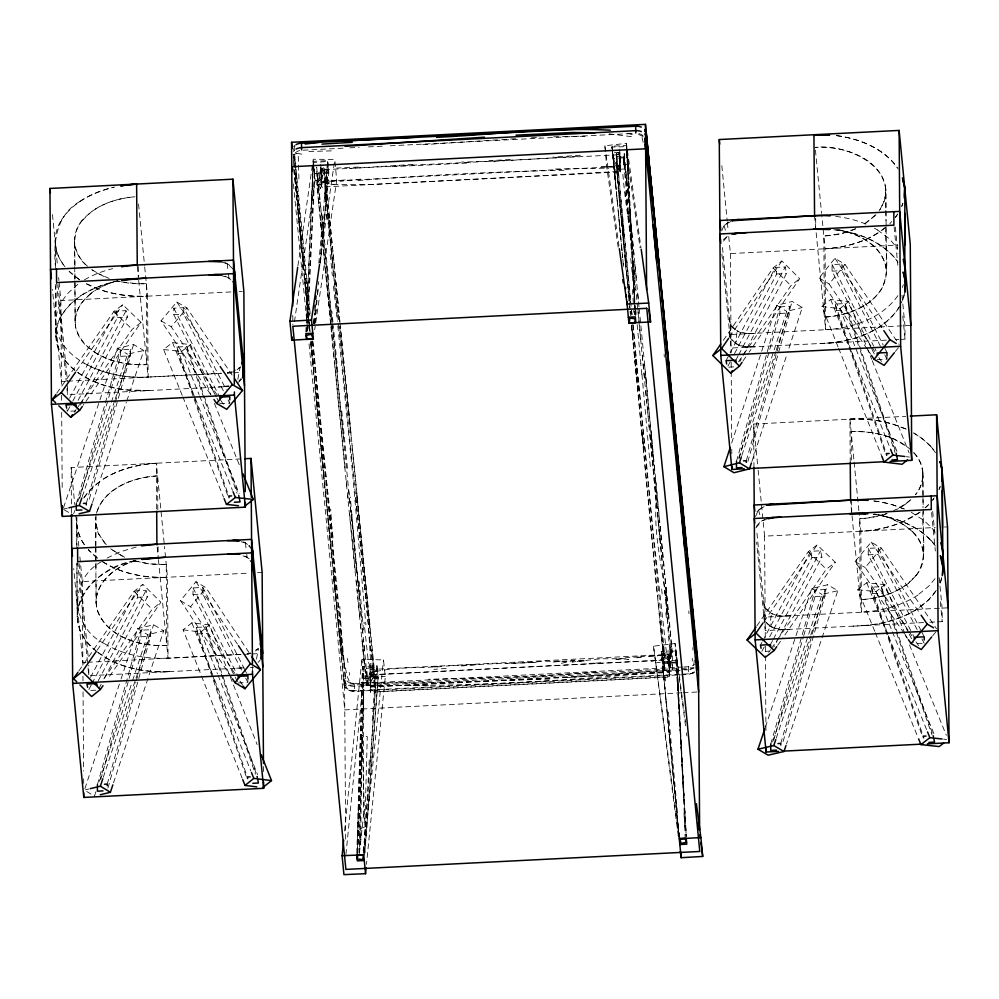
<?xml version="1.0" encoding="UTF-8"?>
<svg xmlns="http://www.w3.org/2000/svg" width="999" height="999" viewBox="0 0 999 999"><rect width="100%" height="100%" fill="white"/><g stroke="black" fill="none" stroke-linecap="round" stroke-linejoin="round"><path stroke-width="0.75" stroke-dasharray="5 3.75" d="M331.181 325.1L317.22 186.089L317.794 174.101L317.67 179.258L317.794 174.101L319.88 171.066L321.428 170.454L321.553 172.802L319.88 171.066L319.23 172.352L319.98 183.691M333.928 262.275L339.173 321.765M668.93 655.893L669.542 676.311L658.466 677.31L375.124 691.758L370.542 689.522L370.554 679.058L371.79 674.7L370.242 672.052L377.272 670.766L370.217 672.951C393.319 666.645 418.019 668.069 441.908 666.608M624.412 162.2L623.526 156.331L627.135 186.326L623.526 156.331L616.733 153.846L616.483 161.563L617.544 168.881L619.805 171.129L620.416 173.701L620.704 159.44M619.942 159.828L619.767 158.117L620.204 171.378L501.311 177.81L367.207 184.665L334.64 184.64L321.091 182.38L321.278 167.083L321.566 175.162M149.45 390.547L125.599 389.822A88.649 61.576 -0.4 0 1 92.02 380.669L82.767 375.774A79.932 55.532 -0.4 0 1 63.399 358.154C50.175 336.85 58.042 310.527 55.694 286.863M370.242 672.052L370.542 689.522M320.866 170.429L321.253 169.118L323.039 168.968L325.012 176.523L326.336 202.11M100.724 779.407L140.847 636.813L140.884 630.219L150.674 629.72L150.637 636.313L107.63 789.185M237.425 681.605L192.994 594.517L193.032 587.924L202.834 587.424L244.143 668.406M241.583 670.054L202.797 594.018L202.834 587.424M247.927 681.668L247.939 680.431M322.665 179.121L322.677 177.41M626.623 151.423L634.615 302.485M694.268 660.152L693.556 667.832L689.834 669.405M738.998 458.841L779.894 313.449L779.944 306.855L789.734 306.356L789.697 312.949L747.951 461.338M871.54 348.564L832.055 271.154L832.092 264.56L841.895 264.061L883.203 345.042M880.456 346.341L841.857 270.654L841.895 264.061M877.184 359.628L886.987 359.128L887 356.493M311.7 200.474L311.476 205.332L313.187 166.92L306.618 319.255M313.199 163.986L313.211 162.525L327.734 161.463L328.059 164.835M357.854 853.096L358.541 796.515L362.949 666.608L377.185 668.181L378.072 677.16L364.66 854.307M79.645 498.513L120.567 356.356L120.629 349.875L130.594 349.363L130.532 355.856L88.387 502.285M216.209 396.79L173.751 314.685L173.814 308.204L183.791 307.692L226.249 389.797M223.351 390.809L183.729 314.173L183.791 307.692M219.755 403.633L229.72 403.121L229.733 401.91M649.512 416.358L660.539 545.641M803.77 635.601L815.022 596.528L815.084 590.047L825.062 589.535L824.999 596.016L782.841 742.444M908.553 632.854L868.218 554.845L868.281 548.364L878.246 547.864L921.415 631.343M917.107 629.607L878.183 554.345L878.246 547.864M307.854 328.634L307.867 326.723M328.359 167.994L324.712 215.509L325.986 190.085M692.282 661.038L692.307 658.366M358.329 810.651L358.354 808.628M670.341 650.324L671.403 645.891L671.278 652.185C671.116 631.418 667.669 610.826 664.46 590.334M670.279 661.201L670.079 668.094L663.761 654.857L660.064 621.166L660.589 626.448M359.228 853.496L361.313 747.015L363.711 689.073L362.949 666.608M361.276 748.875L361.313 746.915M374.463 689.36L372.165 721.378M95.854 546.066L95.779 516.995M307.667 331.106L307.792 326.286M855.818 228.684A66.721 46.354 -0.4 0 1 832.254 235.264L823.825 236.101L824.4 317.058C850.811 316.084 885.801 301.598 886.438 270.966L885.876 190.022C882.017 157.68 843.268 145.717 815.172 147.415C848.163 142.894 905.156 171.041 879.232 210.602M76.873 548.351L76.861 516.083M307.867 323.077L307.904 321.466M313.199 165.459L313.112 168.594L313.187 166.92M306.243 331.668L306.331 328.147M308.004 318.194L314.81 173.426L328.596 170.429L326.298 180.782L327.173 189.66M74.888 266.021C75.587 250.749 71.166 233.416 82.08 220.642C95.08 205.282 115.422 198.376 134.977 196.803M358.341 809.939L357.242 851.51M369.28 759.852L366.308 814.547L364.335 834.839M913.823 452.959C925.074 463.936 925.586 482.817 915.409 494.692M55.569 268.331C53.084 243.057 55.682 214.972 80.182 201.311M356.805 853.458L362.437 666.533L376.973 665.796L378.159 677.984L364.885 852.771M371.128 670.616L368.806 675.786L367.782 684.365C372.34 682.205 374.051 675.986 373.751 671.166L372.739 677.06C375.874 663.723 369.48 649.899 369.355 636.363M357.43 853.283L361.938 735.177L367.27 736.563L364.872 825.124M357.605 853.071L363.624 678.721L362.437 666.533M373.688 674.949L373.751 672.951M306.493 322.802L306.556 321.029M305.931 332.018L306.119 327.36M306.518 318.057L312.999 164.473M307.467 314.972L308.004 304.508M296.154 173.876C297.802 221.403 304.67 268.768 309.915 316.059M656.056 507.092L656.368 500.849C653.259 534.078 662.424 566.121 665.684 598.751M306.805 331.656L307.392 319.255M307.467 317.707L314.31 173.564L313.424 164.423M343.082 653.346L339.223 629.795L341.695 655.594L341.833 638.373L339.81 606.493M320.142 262.325L321.815 237.75L324.413 218.856L322.914 235.564M316.321 300.062L316.021 304.982M55.944 336.938L56.394 329.608L58.279 322.402A78.921 54.82 -0.4 0 1 71.404 303.234C84.266 291.496 100.874 284.515 117.795 281.094M369.742 770.641L375.512 687.762L374.513 677.035M363.836 853.109L376.973 665.796M367.732 798.888L368.169 792.881M313.723 323.526L314.273 316.233M327.622 178.309L327.497 184.241M365.597 829.257L363.174 850.911M363.461 815.921L363.711 689.073L359.315 849.262M313.624 323.888L314.56 312.999M314.71 311.064L314.86 309.34M318.806 263.249L327.66 160.639L313.124 161.376M314.66 324.225L315.11 318.831L314.51 323.002M133.541 560.539L148.776 563.861L166.246 564.585L166.808 645.529C141.471 646.615 111.064 638.711 98.901 614.26C87.775 589.123 112.35 566.895 134.69 560.988M364.335 845.404L363.599 853.009M886.001 226.785C884.302 247.302 891.021 269.618 881.705 288.773C869.455 307.767 846.016 315.696 824.4 317.058M327.247 166.708L324.363 198.376M316.071 309.49L314.822 321.366M314.835 323.514L316.433 306.431M316.571 304.87L317.008 300.212M317.582 293.993L318.306 286.226M318.444 284.678L318.743 281.568M320.467 262.924L328.846 172.827L327.66 160.639M321.853 247.065L322.153 243.768M322.615 238.848L322.764 237.2M121.379 281.868L137.4 283.728L146.341 283.704L146.903 364.66C119.88 365.734 85.027 356.93 75.899 328.147C71.216 305.357 93.169 288.037 112.75 282.292M327.572 163.249L327.734 161.463M321.541 250.324L321.703 248.701M317.907 289.935L317.445 294.805M321.391 251.96L320.304 263.237M316.521 304.558L316.683 302.922M923.064 511.438C921.353 531.431 928.133 553.321 918.618 571.853C905.843 590.796 882.055 598.351 860.226 599.762L859.664 518.806L868.231 517.969L883.328 514.66M345.941 854.47L363.711 676.086L361.888 659.365L383.479 659.902L385.314 676.61L366.458 864.385M344.58 830.993L361.888 659.365M363.836 853.233L383.479 659.902M315.584 309.902L315.022 314.822M668.706 656.793L668.93 654.757L643.006 656.418L636.463 657.904L642.02 656.88L628.945 657.317L614.273 659.79L621.703 658.766L628.808 659.427L621.353 658.491M359.453 852.859L363.624 814.435M729.357 317.957L730.694 324.912L737.112 331.031L735.589 343.594L745.316 346.853L755.082 346.79M763.561 600.811L764.884 607.642L771.403 613.661L769.867 626.236L779.732 629.42L789.672 629.345M321.516 171.004L321.541 173.951M322.065 168.719L318.406 182.667L320.529 188.823L320.379 184.515L318.644 184.103L317.22 186.089M371.528 676.96L368.306 623.726L355.544 494.443M323.489 172.702L322.377 177.073M95.991 515.372L95.704 545.329M297.927 265.722L313.261 159.241L334.827 159.465L336.688 180.557L314.685 329.707M371.141 679.22L370.217 682.829M319.78 262.899L334.827 159.465M294.455 321.74L315.122 180.332L313.261 159.241M670.329 666.745L671.303 650.624M294.23 167.37L294.605 159.203L293.356 155.894M324.288 219.655L324.725 214.723M256.493 659.115L258.466 648.451L254.47 650.811M623.388 164.847L623.776 157.517M237.812 379.358L240.122 367.37L233.142 371.353M373.826 671.091L372.103 676.011M904.707 292.844L901.36 302.884M941.67 577.484L940.534 581.805A78.921 54.82 -0.4 0 1 938.748 585.963M323.314 167.607L321.303 172.752L322.465 173.489L322.702 175.999M619.268 156.056L618.681 152.46L616.633 152.285M97.44 784.59L140.884 630.219M107.243 784.09L135.926 682.18M136.339 680.681L150.674 629.72M736.5 461.238L779.944 306.855M746.303 460.739L789.734 306.356M76.324 503.771L120.629 349.875M86.301 503.271L130.594 349.363M770.791 743.943L815.084 590.047M773.726 739.984L803.408 636.863M780.756 743.431L825.062 589.535M372.602 671.303L373.027 667.919L370.979 663.798M96.466 513.161C104.321 487.812 133.317 477.185 157.592 475.886L157.842 513.249M904.307 295.292L902.409 300.949M633.016 325.162L653.059 531.106L666.495 653.121L670.079 668.094L669.492 666.832L670.217 664.497L669.243 662M731.68 442.982L761.226 352.684M761.7 351.211L776.71 305.319L792.232 301.448L802.272 307.517L787.736 351.935M738.81 457.942L786.75 311.388L802.272 307.517M741.87 455.407L775.761 351.785M776.248 350.299L792.232 301.448M751.91 461.476L787.262 353.409M84.903 788.611L120.579 680.469M121.066 678.983L137.687 628.621L153.634 624.737L163.674 630.819L112.837 784.877M95.916 791.72L94.455 796.166L84.415 790.084L88.761 789.035M99.338 781.355L132.093 682.105M132.58 680.619L147.727 634.702L163.674 630.819M103.284 777.322L135.552 679.545M136.039 678.071L153.634 624.737M765.384 727.122L795.504 637.137M796.003 635.664L811.8 588.461L827.622 584.765L837.811 590.721L786.45 744.118M772.602 741.92L821.99 594.417L837.811 590.721M776.26 738.161L810.339 636.388M810.826 634.914L827.622 584.765M63.536 507.654L117.37 348.251L133.629 344.53L143.819 350.487L126.873 400.674M73.739 513.611L74.725 510.664M77.722 501.81L127.572 354.208L143.819 350.487M82.28 496.565L114.685 400.624M115.185 399.15L133.629 344.53M92.482 502.522L126.374 402.147M362.05 738.661L360.639 844.967L360.751 828.383L364.922 826.822L361.938 735.177M901.747 206.506L902.809 203.684M902.322 287.462L903.371 284.64M97.115 511.251C101.561 498.051 113.299 488.861 125.599 483.304A66.721 46.354 -0.4 0 1 149.163 476.723L157.592 475.886M901.697 206.169L902.921 203.297M721.703 230.894L724.075 225.437L732.067 220.729M938.96 489.248L940.221 486.426M755.456 516.57L758.503 509.865L766.645 505.219M371.79 674.7L655.082 660.526L666.945 658.828L668.93 654.757L669.542 676.311M90.509 677.347L136.351 590.796L146.154 590.297L147.465 596.815L103.884 679.12M91.171 685.102L88.274 690.584L96.666 690.159M91.896 683.728L137.675 597.315L136.351 590.796M98.202 680.819L146.154 590.297M98.801 688.711L102.273 682.155M375.924 679.894L375.299 671.74L377.185 668.181M726.011 360.701L775.411 267.432L785.214 266.933L786.525 273.464L739.897 361.513M730.232 361.738L727.322 367.232L727.085 366.009M734.477 353.733L776.722 273.963L775.411 267.432M735.813 360.202L738.249 355.594M738.711 354.72L785.214 266.933M69.618 398.151L116.146 311.126L126.124 310.614L127.447 317.033L77.997 409.503M69.78 406.73L67.308 411.363L77.273 410.851M72.777 401.123L117.47 317.532L116.146 311.126M78.134 400.362L126.124 310.614M760.439 645.117L761.9 642.394M762.624 641.033L810.614 551.286L820.579 550.786L821.902 557.192L773.813 647.14M764.235 646.902L761.762 651.535L768.88 651.173M769.617 636.85L811.937 557.704L810.614 551.286M770.416 644.617L772.589 640.534M773.326 639.173L820.579 550.786M620.217 206.069L620.067 205.057L620.329 207.879L620.254 205.994M756.418 526.298L760.301 521.853L764.847 519.355M880.019 209.628L884.29 201.036L885.876 190.022M899.1 307.38C883.416 331.581 853.296 341.621 825.723 343.219M83.754 498.101L90.322 489.585L100.911 480.656M895.466 217.307L897.664 213.886M61.289 220.304C69.006 207.929 81.531 199.313 94.693 193.544A89.398 62.1 -0.4 0 1 114.748 187.063M61.95 314.747L70.03 304.545L80.832 295.754M936.288 590.347L928.783 599.662L917.981 608.466M900.099 305.682C883.153 333.591 848.163 343.057 817.382 343.631M932.591 500.212L934.09 497.964M723.338 340.322L773.089 268.032L781.855 261.001L799.675 278.621L749.05 352.185M729.482 337.1L781.855 261.001M738.536 361.75L742.906 355.407M743.78 354.133L790.908 285.652L799.675 278.621M742.931 361.064L748.176 353.459M756.83 625.948L808.241 551.81L817.17 544.892L835.264 562.312L783.853 636.45M763.985 621.578L817.17 544.892M768.718 652.31L770.491 649.762M771.378 648.476L776.698 640.809M777.584 639.535L826.335 569.23L835.264 562.312M777.647 645.391L782.966 637.724M78.796 671.041L134.053 591.383L142.82 584.353L160.889 602.26L107.38 679.382M97.203 650.099L142.82 584.353M103.884 678.833L152.123 609.29L160.889 602.26M56.793 393.194L113.799 311.638L122.74 304.707L141.084 322.415L83.192 405.244M76.424 370.966L122.74 304.707M74.251 412.175L76.036 409.615M76.923 408.341L79.595 404.52M80.482 403.246L132.143 329.345L141.084 322.415M84.103 497.252C100.412 474.425 129.395 464.972 156.344 463.224L164.323 544.892M895.429 217.37L897.314 214.735M897.876 295.692C881.68 318.581 852.597 328.172 825.636 329.72L814.497 215.684M932.554 500.262L933.84 498.538M935.039 578.633L928.695 586.176L917.881 594.979M372.04 669.243L373.027 667.919L373.763 669.455L372.664 667.207M241.708 379.096L238.511 382.367M757.017 511.625L763.124 506.593M867.107 348.976L819.118 277.934L834.952 258.304L844.992 264.385L899.088 344.468M871.041 346.016L829.158 284.003L844.992 264.385M895.304 351.536L899.962 345.766M231.593 677.547L180.519 600.686L195.929 581.668L205.969 587.737L251.074 655.631M234.815 673.363L190.559 606.755L205.969 587.737M723.488 241.134L727.409 236.351M904.07 633.316L855.044 561.6L871.19 542.145L881.38 548.101L936.538 628.783M908.141 630.307L865.234 567.557L881.38 548.101M932.666 635.789L936.463 631.206M210.514 394.355L161.051 320.841L176.773 301.985L186.95 307.929L232.068 375.012M217.233 395.154L171.241 326.785L186.95 307.929M82.08 220.629L91.671 211.526A70.042 48.651 -0.4 0 1 134.815 196.815M915.971 575.649L908.553 583.091M238.923 381.056L240.921 378.696M755.881 527.884L761.9 520.804L765.921 519.617M889.784 223.701L891.682 221.566M875.886 214.635L863.91 224.413M928.72 504.408L924.462 508.429M258.104 662.424L259.153 661.313A17.82 12.375 -0.4 0 0 260.015 660.152M240.734 366.745L237.025 369.805M875.186 215.597L864.822 223.938M925.648 507.579L928.121 505.219M615.534 182.942L614.947 163.474L617.906 160.702M885.226 227.597C868.393 241.371 846.453 247.315 825.062 248.776L825.636 329.72M90.072 294.143L82.655 301.586A59.678 41.459 -0.4 0 0 86.089 345.666L97.078 353.783L107.83 358.866A70.991 49.313 -0.4 0 0 146.903 364.61M258.017 648.938L255.432 650.923M910.039 500.387L905.831 503.808M910.851 499.562L905.419 504.033L893.618 510.776M242.17 778.221L183.117 629.845L191.87 622.827L209.59 624.999L229.658 675.424M183.117 629.845L200.824 632.03L209.59 624.999M886.088 227.073L880.494 231.331M838.036 346.828L821.902 306.481L830.669 299.45L848.626 301.623L871.665 359.253M821.902 306.481L839.859 308.654L848.626 301.623M77.822 284.303L67.632 293.494L61.863 301.261A76.349 53.034 -0.4 0 0 67.682 350.249C77.847 361.064 91.433 368.057 105.519 372.252A91.858 63.811 -0.4 0 0 148.114 377.085L221.478 373.201M182.218 395.404L163.599 349.5L172.527 342.582L190.522 344.568L210.889 394.767M163.599 349.5L181.581 351.486L190.522 344.568M368.594 683.741L367.782 684.365L366.958 670.829M874.737 631.268L857.779 589.672L866.72 582.742L884.952 584.702L904.832 633.478M857.779 589.672L876.023 591.633L884.952 584.702M101.486 561.6C67.932 580.219 70.854 627.747 105.007 643.868M920.229 511.975L917.319 514.023A90.385 62.787 -0.4 0 1 860.863 531.143L861.438 612.212L850.499 500.124M727.21 236.463L723.576 239.56A17.82 12.375 -0.4 0 0 722.714 240.722M617.12 166.446L620.104 164.423M919.817 512.275L902.796 521.79A89.398 62.1 -0.4 0 1 872.027 530.169L860.876 531.268L859.078 512.837M103.634 478.858C119.393 469.006 137.912 464.21 156.344 463.224L156.681 509.927M877.784 233.129C862.025 242.982 843.506 247.777 825.062 248.776L821.752 214.872M728.608 222.115L723.488 226.074A17.82 12.375 -0.4 0 0 722.627 227.235M107.068 558.079L119.768 551.972L136.551 546.903M694.093 672.727L688.673 674.425L354.433 691.37C350.037 691.595 344.692 689.31 343.968 684.49L310.414 340.734M855.331 228.946L841.608 233.541L823.825 236.101M322.34 172.34L321.303 172.752L321.141 171.691L321.453 173.077M319.88 171.066L321.428 170.454L321.253 169.118L323.039 168.968M884.664 514.298L887.187 513.349M135.552 560.751C114.71 566.158 90.996 585.701 97.115 609.49C106.331 637.25 140.347 646.69 166.808 645.529M620.104 168.019L617.544 168.881L617.857 180.17L628.046 287.525M228.871 385.801L217.882 387.075M134.89 560.801C91.121 566.87 54.171 617.782 95.517 650.499M134.153 560.963C105.332 566.982 71.016 590.996 78.322 624.412A79.883 55.482 -0.4 0 0 89.698 644.942L96.016 650.936M663.286 671.79L661.575 653.771L675.349 650.761L676.96 662.05L686.263 836.95M63.037 509.14L67.47 508.116M561.388 663.286L574.862 660.277L585.864 660.776L572.015 661.975L600.574 658.753L621.703 658.766M651.348 661.35L656.743 660.289M322.764 182.205L345.941 179.832M322.764 182.817L321.366 182.293L322.003 182.942L329.42 182.168M619.767 163.424L619.805 167.258L600.387 166.458M378.072 677.16L363.524 677.946M678.284 836.051L653.496 646.203L675.037 643.493L684.265 712.786M655.332 662.924L676.872 660.214L675.037 643.493M247.527 653.508L250.474 653.159M618.156 247.215L606.705 166.87L604.845 145.767L626.423 143.357L640.983 247.789M357.992 180.544C426.685 175.05 495.766 171.641 564.685 170.28M606.705 166.87L628.284 164.448L640.072 247.852M227.485 372.527L231.98 372.015M553.146 662.037L574.862 660.277M461.276 665.983L484.74 664.098L536.65 662.362L506.031 663.661M580.369 155.232L552.809 157.155M648.701 656.318L657.542 655.968M680.157 670.479C574.05 680.094 467.195 687.574 360.552 685.039M676.96 662.05L662.424 662.737L679.07 836.775M360.951 179.146L340.122 181.306M565.659 677.672L668.905 670.104M475.811 664.585L446.066 666.046M370.204 687.025L669.13 672.502M391.87 166.696L470.641 162.899M528.021 662.487L545.167 661.188L566.858 661.763M331.293 150.874L306.131 151.548M577.447 156.406L498.139 161.139L461.488 162.063M596.515 672.077L533.741 676.673L428.721 679.258M501.785 139.585L516.033 138.661M510.277 159.553L488.886 160.652M497.465 139.86L420.941 144.83M549.725 679.058L428.833 682.941L360.227 682.717M433.916 666.92L437.949 666.67M358.466 167.045L336.8 168.044M413.012 164.398L349.275 168.556M236.613 668.219L244.792 667.744M340.085 323.589L374.175 667.956L374.288 685.202L366.433 685.626L316.833 184.59L324.7 184.166L324.575 166.92L339.935 322.04M853.046 626.136C879.482 625.524 907.354 619.23 927.409 600.973A78.921 54.82 -0.4 0 0 936.525 589.984M366.433 685.626L366.308 668.381L374.175 667.956M595.741 663.061L601.71 662.737M158.416 559.577L168.044 658.204L240.16 654.345M589.16 663.411L596.203 663.036M303.134 150.212L343.556 148.152M349.775 147.84L359.103 147.365M368.431 146.89L383.978 146.104M390.197 145.792L634.265 133.416M622.602 257.13L612.012 146.216L626.535 145.479M320.716 164.385L321.253 169.818L620.129 154.658L620.254 171.903L321.378 187.063L320.741 167.258M314.31 173.564L328.846 172.827M612.012 146.216L613.199 158.404L627.734 157.667L635.489 314.922M320.841 181.631L619.73 166.471L620.254 171.903M728.746 236.626L730.406 253.571L897.864 245.08M59.091 282.13L60.889 300.562L233.004 291.833M239.198 291.521L242.307 291.358M776.722 273.963L786.525 273.464M832.055 271.154L841.857 270.654M117.47 317.532L127.447 317.033M173.751 314.685L183.729 314.173M884.677 451.361L836.588 310.577L835.264 304.058L845.067 303.559L896.165 453.146M779.894 313.449L789.697 312.949M836.588 310.577L846.39 310.077L858.403 345.279M227.547 495.154L178.234 353.434L176.91 347.015L186.875 346.516L238.749 495.541M120.567 356.356L130.532 355.856M178.234 353.434L188.199 352.922L237.013 493.181M910.826 325.399L730.968 334.528L722.165 244.243M66.096 381.268L61.451 381.506L52.46 289.373M67.645 381.193L221.129 373.414M227.335 373.102L231.993 372.864M233.554 372.777L241.308 372.39M886.413 340.135L731.068 348.014L721.715 252.198M895.728 339.66L898.838 339.51M900.386 339.423L905.044 339.198L904.957 325.699L901.647 291.795M66.921 388.561L67.52 394.692L228.983 386.513M728.733 367.157L734.327 366.87M753.945 467.532L753.646 424.051L905.643 416.346M71.466 512.687L71.154 467.532L243.257 458.816M758.141 470.117L764.585 536.151L935.164 527.497M944.442 527.022L947.539 526.873M79.883 556.918L82.293 581.568L249.738 573.076M257.492 572.689L262.138 572.452M811.937 557.704L821.902 557.192M868.218 554.845L878.183 554.345M137.675 597.315L147.465 596.815M192.994 594.517L202.797 594.018M921.503 733.853L872.689 593.606L871.365 587.187L881.343 586.688L933.203 735.701M246.116 776.186L197.527 633.94L196.204 627.409L206.006 626.91L223.039 676.773M815.022 596.528L824.999 596.016M872.689 593.606L882.654 593.094L931.98 734.814M140.847 636.813L150.637 636.313M197.527 633.94L207.33 633.441L255.419 774.225M948.113 607.817L765.147 617.095L756.755 531.081M85.951 662.362L82.855 662.524L73.676 568.518M87.5 662.287L242.595 654.42M244.068 654.345L250.274 654.033M251.835 653.958L259.603 653.558M923.6 622.564L765.246 630.594L756.63 542.32M929.807 622.24L936.026 621.927M937.574 621.853L942.232 621.615L942.132 608.129L938.985 575.874M90.372 675.636L244.156 667.844M250.374 667.519L253.484 667.369M679.095 837.112L661.326 651.373L675.848 650.636L686.35 836.4M370.03 669.542L668.918 654.382L669.442 659.815L669.567 677.06L370.679 692.22L370.03 669.542L370.679 692.22M917.057 643.656L922.751 643.368M370.567 674.974L669.442 659.815M238.124 682.991L247.927 682.492M363.624 678.721L378.159 677.984M677.035 662.824L662.512 663.561L661.326 651.373M312.899 341.571L345.804 678.571A7.93 5.507 -0.4 0 0 354.295 683.653L682.317 667.045M683.865 666.957L688.536 666.733A7.93 5.507 -0.4 0 0 694.33 664.547M310.964 340.946L344.593 685.464L679.857 668.456M681.418 668.381L693.83 667.757M370.154 686.788L669.03 671.628L669.567 677.06M345.804 678.583A1.886 1.349 -5.6 0 0 343.931 680.032L343.968 684.49A1.886 1.349 -5.6 0 0 345.854 685.751A7.93 5.507 -0.4 0 0 354.345 690.833L688.698 673.838A9.828 6.831 -0.4 0 0 694.105 672.389M681.58 692.806L344.767 709.889L308.716 340.547M683.141 692.732L697.102 692.02M531.406 137.775L540.159 137.35M631.955 315.022L616.283 152.123L616.395 169.368L624.263 169.006L672.502 670.104L664.635 670.479L631.331 324.513M632.854 324.338L664.51 653.234L672.377 652.859L672.502 670.104M555.207 661.276L563.374 660.938M553.683 136.801L584.89 136.264M166.246 564.585L149.763 564.035L133.729 560.701M168.144 671.69C142.982 672.814 116.446 667.17 96.391 651.261M755.356 333.291L746.827 333.529L737.112 331.031M789.959 615.834L781.268 616.096L771.403 613.661M428.571 685.776L403.434 685.601M169.355 671.628C144.081 672.827 117.445 667.494 97.115 651.723M555.481 169.006L608.928 168.144M850.236 462.762L849.937 419.168C868.493 418.394 887.312 421.128 904.482 428.371A83.042 57.68 -0.4 0 1 907.154 429.57M684.452 669.879L687.487 669.854M331.905 184.315L334.727 184.315M315.122 180.332L336.688 180.557M363.711 676.086L385.314 676.61M627.672 133.566L633.94 134.241M634.265 301.511L627.21 157.592L612.986 156.006L612.649 152.672L615.596 183.167M660.414 655.394L665.784 655.731L663.061 655.332M631.443 136.651L607.042 133.579M833.878 229.795C855.594 231.955 877.696 239.885 893.031 255.931A79.883 55.494 -0.4 0 1 898.089 262.337M614.41 152.697L618.681 152.46L619.867 159.028M943.556 739.148L946.59 739.472M906.355 456.693L909.352 457.055M836.65 135.639C859.477 138.699 883.266 148.039 897.077 167.357M835.788 229.882C859.14 232.755 883.603 242.058 897.739 261.788M836.475 135.614C853.583 137.974 870.529 143.656 884.39 154.171A80.569 55.969 -0.4 0 1 898.163 169.031M301.823 154.183L295.342 152.959L292.932 154.795L297.165 153.346L297.103 151.349M838.773 229.907C859.914 233.691 884.652 247.165 886.438 270.966M874.038 513.911C895.628 517.482 921.84 530.444 923.463 555.057M837.686 229.758C859.377 233.441 884.939 247.165 886.413 271.691M629.07 133.566L631.555 134.166M221.578 262.188L227.21 263.574L233.729 269.593M241.271 541.795L245.429 542.857L251.86 548.988M117.208 280.894L119.942 281.631M638.536 134.378L643.069 136.488M892.532 424.038L906.268 429.17M105.719 385.764C91.621 381.556 77.922 374.625 67.832 363.723M220.492 275.249L228.946 277.972L230.719 279.932M242.969 555.881L247.14 557.28L251.498 562.275M109.166 278.459L96.965 273.064L91.995 269.792M350.299 682.729L353.671 684.078L352.36 682.667M904.482 509.065L893.106 504.982A91.858 63.811 -0.4 0 0 872.164 500.786A91.871 63.811 -0.4 0 1 893.006 504.932L904.432 509.04M224.95 262.612L230.894 265.934M225.05 276.099L230.981 279.433M739.435 345.517L733.591 342.12A17.82 12.375 -0.4 0 1 729.819 335.339M243.207 541.87L249.051 545.267M893.094 438.561L907.854 447.152M86.688 283.953L104.957 291.296A91.858 63.811 -0.4 0 0 147.552 296.141L148.127 377.11A91.871 63.811 -0.4 0 1 105.607 372.302L94.193 368.194L84.053 363.137M124.625 557.23L111.538 549.487M122.278 556.181L110.439 548.688M244.942 556.056L249.138 558.753A17.82 12.375 -0.4 0 1 250.225 559.815M911.35 512.325L923.413 520.092L930.893 527.01A76.349 53.034 -0.4 0 1 935.027 532.017M855.044 561.6L865.234 567.557M811.8 588.461L821.99 594.417M161.051 320.841L171.241 326.785M117.37 348.251L127.572 354.208M64.311 509.877L73.239 515.097M819.118 277.934L829.158 284.003M776.71 305.319L786.75 311.388M180.519 600.686L190.559 606.755M137.687 628.621L147.727 634.702M913.998 433.154L922.839 439.135L930.331 446.053M877.534 230.02L888.873 238.374L897.651 248.301M102.422 561.638C121.628 573.838 144.967 578.284 167.482 577.247L168.044 658.204M91.821 269.817L104.395 276.773A70.729 49.138 -0.4 0 0 107.243 277.947M79.433 279.633L69.493 271.678M102.66 561.65C121.766 573.888 145.055 578.096 167.482 577.247L164.473 546.428M666.945 658.828L669.305 660.801M97.577 558.241L88.349 549.762M321.253 169.118L323.551 170.904M911.001 450.049C894.979 435.439 872.252 430.931 851.148 431.63L851.373 462.762M87.55 266.209C80.507 260.377 75.537 251.948 74.663 242.769M912.437 531.618L903.933 524.912L890.796 518.369A70.991 49.313 -0.4 0 0 878.421 514.71M373.064 669.63L375.299 671.74M808.241 551.81L826.335 569.23M113.799 311.638L132.143 329.345M773.089 268.032L790.908 285.652M134.053 591.383L152.123 609.29M321.753 182.043L322.515 182.817M930.981 540.496C920.891 529.582 907.192 522.664 893.094 518.444A91.871 63.811 -0.4 0 0 873.588 514.435M321.091 182.38L321.678 182.992L320.979 179.271M769.867 626.236L764.56 620.354L763.623 613.985M370.367 667.045L368.381 662.15L364.036 622.227M735.589 343.594L730.356 337.6L729.42 331.119M106.294 544.805L98.751 534.278L95.542 521.977M104.695 543.206L98.064 532.892L95.642 522.814M320.379 184.515L322.515 187.55M871.19 542.145L920.216 613.861M909.015 631.593L912.512 636.713M916.021 641.833L918.643 645.679M904.944 634.602L907.567 638.436M834.952 258.304L882.941 329.358M871.915 347.302L875.399 352.472M878.895 357.642L881.505 361.513M867.981 350.274L870.591 354.146M176.773 301.985L219.28 365.184M220.692 400.312L223.301 404.183M195.929 581.668L237.637 644.43M239.922 681.056L243.331 686.176M84.328 544.642C79.296 537.362 76.274 528.571 76.561 519.667M349.101 681.143L347.165 676.161L341.333 648.426M921.515 631.53L924.237 636.813M921.927 638.935L924.175 643.294M868.281 548.364L912.149 633.216M912.861 634.577L914.272 637.325M909.252 634.228L913.498 642.432M228.034 399.862L229.72 403.121M173.814 308.204L219.106 395.779M211.551 387.774L213.724 391.97M216.92 398.164L219.043 402.26M884.34 347.29L887.025 352.535M884.764 354.795L886.987 359.128M832.092 264.56L873.7 346.129M874.987 348.651L876.098 350.836M871.965 349.388L874.662 354.682M244.443 668.98L246.628 673.264M245.717 678.159L247.377 681.405M193.032 587.924L238.162 676.398M620.104 168.456L619.592 167.42L620.167 169.093M661.575 653.771L663.848 660.601L663.573 674.924L662.762 666.146L663.111 669.942L662.936 668.131M669.367 656.405L670.192 658.416M905.419 634.914L906.592 637.787M909.515 644.954L946.353 735.339M876.023 591.633L891.807 630.369M892.394 631.805L933.903 733.653M866.72 582.742L887.774 634.39M888.361 635.826L926.947 730.494M875.324 632.704L918.006 737.424M214.385 403.371L239.985 466.483M181.581 351.486L199.038 394.518M199.625 395.954L239.211 493.481M172.527 342.582L194.655 397.078M195.23 398.514L232.48 490.309M182.805 396.84L223.551 497.24M872.252 360.701L909.115 452.909M839.859 308.654L897.477 452.734M830.669 299.45L850.823 349.887M851.41 351.323L889.997 447.864M838.611 348.276L881.817 456.331M230.232 676.86L257.18 744.567M200.824 632.03L217.457 673.801M218.032 675.249L257.592 774.65M191.87 622.827L250.936 771.203M669.492 666.832L663.136 649.088L657.904 600.424M871.365 587.187L923.238 736.213M176.91 347.015L228.771 496.041M860.326 350.899L894.979 452.335M835.264 304.058L886.363 453.633M223.102 676.96L257.105 776.498M196.204 627.409L247.302 776.997M293.281 155.832L294.043 162.525M642.282 432.979L643.88 448.226M294.605 159.203L295.816 163.574M758.503 509.865L760.014 515.422M724.075 225.437L725.561 230.969M614.947 163.474L612.837 154.433M663.111 649.775L664.385 654.857L662.587 644.305M677.472 820.117L677.222 817.607L679.657 836.925M336.95 610.739L339.635 635.277L342.083 645.366M351.111 435.901L339.635 326.486M642.07 137.425L643.244 142.832M622.639 229.196L622.115 222.44L623.126 231.219L620.953 209.802L621.865 221.915M367.719 683.391L364.036 658.803L364.423 663.836M665.571 680.931L664.447 673.463M619.717 161.126L620.129 163.087M296.753 186.064L294.343 168.781M881.343 586.688L882.654 593.094M622.864 174.338C625.761 209.203 632.592 243.619 635.002 278.646M186.875 346.516L188.199 352.922M66.97 409.765L67.22 410.964M845.067 303.559L846.39 310.077M206.006 626.91L207.33 633.441M350.749 432.28L340.247 326.198M349.238 672.489L349.725 675.137M622.839 229.27L622.065 224.638L622.677 230.869L621.353 216.671L622.002 224.138L621.653 220.255M347.277 658.403L348.002 662.599M649.15 412.662L644.218 361.039M55.357 243.531L56.606 250.836A77.747 54.008 -0.4 0 0 65.247 267.045M76.661 523.551L77.91 530.993L80.644 538.261A80.569 55.969 -0.4 0 0 84.778 545.242M320.891 178.734L321.054 179.77M621.715 221.066L622.252 224.425M313.211 162.525L313.436 163.961M667.519 609.527L668.693 618.069M325.287 205.769L329.133 229.932L337.512 313.261M678.483 830.631L679.258 837.799L678.933 835.114L679.145 836.95M604.845 145.767L619.118 247.178M646.303 382.654L645.217 371.678M318.119 187.824L319.767 199.625M374.063 685.214L374.35 687.287M365.397 669.854L365.946 673.838M677.484 812.899L668.294 710.926M321.566 178.446L321.216 173.938M685.089 718.955L685.501 722.027M670.217 658.553L666.046 602.459M653.496 646.203L679.108 837.237L678.995 835.976M321.403 227.035L320.704 221.815L330.769 321.99M676.872 660.214L685.626 726.648M686.438 732.829L686.837 735.926M228.384 273.689L228.946 277.972M665.821 612.862L666.683 620.629M246.765 554.408L247.14 557.28M624.05 159.228L624.263 160.926M630.731 258.541L635.039 300.711M333.454 286.076L337.362 321.291M333.042 537.562L323.539 455.631L312.587 340.597M668.244 613.898L668.518 616.146L659.49 520.479M662.699 646.028L662.899 647.627L662.424 643.681M626.548 180.519L634.253 257.68M328.771 279.695L320.667 206.568M373.489 665.834L373.713 668.893L351.835 443.094M311.126 341.546L313.698 369.031M632.717 263.112L635.327 289.822M623.039 230.869L623.626 237.337L622.764 227.597L623.364 233.853M315.959 392.245L323.614 473.601L314.835 380.631M625.149 191.571L629.233 222.178L631.268 250.362M677.946 824.6L678.758 831.917M317.67 177.148L320.317 203.022M347.477 468.331L341.383 407.492M354.358 690.933L354.47 690.896A9.828 6.831 -0.4 0 1 344.006 684.49M227.21 263.574L228.009 270.816M330.194 254.583L332.367 275.562M309.041 322.627L309.977 331.356M245.429 542.857L246.216 550.112M662.15 560.102L660.327 542.719M323.963 227.173L323.002 216.621M337.812 371.828L333.279 325.624M369.418 622.402L369.967 627.634L356.855 494.542L357.205 497.952M359.328 594.467L353.733 536.413M626.148 190.522L627.809 209.665M333.591 258.866L332.904 252.035M363.511 630.207L358.991 579.32M362.025 638.786L364.16 660.314L362.6 644.093L363.511 653.221M308.591 318.281L304.358 276.573M339.635 635.277L333.591 573.826M661.663 589.023L662.374 596.453M616.695 164.023L620.204 205.332M618.993 192.932L619.605 199.038M625.312 259.041L625.911 265.172M678.146 827.11L678.221 827.871L677.871 824.3M329.458 218.169L329.108 214.797L332.555 248.564M338.848 312.075L335.964 282.992M328.159 218.456L325.299 189.186M326.523 266.383L332.093 322.577M361.376 618.006L355.294 553.546M362.45 628.746L362.799 632.317M331.119 325.512L334.702 363.636M349.55 513.324L355.594 573.876M358.441 602.797L359.852 617.182M360.577 624.387L361.301 631.568M295.954 179.171L295.08 170.654L296.84 199.975M338.461 624L335.264 590.434L330.731 509.103M659.615 535.514L659.977 539.11M612.275 148.926L612.087 147.04L626.648 146.641L635.227 315.309M663.174 670.529L663.561 674.45M669.405 735.614L669.255 734.19L669.58 737.462M670.104 742.969L669.979 741.782L670.616 748.338M677.16 816.882L677.334 818.681M324.7 184.166L374.288 685.202M337.824 326.011L352.697 474.338L365.896 624.999M335.252 354.57L343.731 440.234M366.308 668.381L316.72 167.345L316.833 184.59M364.56 650.174L363.511 639.46M335.052 367.145L345.304 470.492M297.739 209.128L301.96 251.111L297.515 193.756M325.599 493.344L332.455 562.35M932.691 511.388L935.239 537.487M931.592 512.587L935.339 550.986M940.284 601.648L942.232 621.615M895.329 227.073L897.889 253.271M894.068 226.698L897.826 265.222M902.796 316.071L905.044 339.198M849.937 419.168L853.983 460.626M854.133 462.162L858.928 511.301M815.434 150.15L821.603 213.324M753.646 424.051L757.991 468.581M721.827 165.734L727.247 221.216M727.397 222.752L728.146 230.457M626.835 148.526L627.734 157.667M637.762 294.106L638.423 300.936M652.747 450.237L650.948 430.894M653.109 453.921L653.821 461.188M644.018 372.902L644.717 380.107M647.177 405.756L647.527 409.365M619.605 149.226L620.129 154.658M630.606 300.437L616.733 153.846M631.63 310.989L631.98 314.523M622.302 227.273L621.965 223.776L625.012 255.819M627.734 284.228L627.447 281.343L629.407 301.885M625.611 262.175L626.835 274.825M629.295 300.749L628.421 291.596M641.783 431.343L642.494 438.923M663.011 668.818L666.096 700.511M678.771 833.666L679.083 836.9L666.62 706.006M678.945 835.464L679.083 836.9M339.548 319.093L339.897 322.652M332.442 326.124L334.902 351.011M348.701 490.222L351.885 522.789M356.306 581.081L357.367 591.995M357.729 595.616L358.079 599.213M346.366 481.193L347.078 488.361M347.789 495.492L348.139 499.063M294.967 146.116A7.93 5.507 -0.4 0 0 294.106 149.001L295.929 167.645M296.079 169.193L310.327 315.172M299.675 150.562A7.93 5.507 -0.4 0 0 294.156 156.194L309.615 314.598M312.2 340.996L345.854 685.764M293.394 160.939L308.616 318.182M308.841 319.218L310.065 331.631M305.244 284.902L309.016 323.539M309.153 324.987L309.715 330.756M310.839 342.37L315.359 388.736M333.616 576.623L334.715 587.899M293.644 168.856L309.515 331.443M293.419 183.816L307.804 331.243M138.561 204.033L144.555 265.447M144.705 266.983L147.552 296.166C128.996 296.928 110.19 294.205 93.007 286.963A83.042 57.68 -0.4 0 1 85.202 283.142M137.325 266.546L138.536 278.833M138.686 280.369L148.127 377.11M157.218 547.252L158.267 558.041M52.497 214.573L57.592 266.77M58.641 277.522L58.941 280.594M57.979 284.465L67.433 381.206M56.581 282.605L66.171 380.881M71.154 467.532L74.763 504.52M75.824 515.309L78.834 546.128M79.096 563.598L88.424 659.14M77.685 561.688L87.462 661.85M88.062 668.006L88.811 675.711L88.736 665.222M638.985 306.705L624.15 151.761L624.263 169.006M639.223 308.454L672.377 652.859M634.877 264.098L636.45 280.607M655.581 479.682L659.14 516.795M642.27 354.882L643.668 369.28M647.876 413.012L648.226 416.645M648.938 423.951L649.288 427.622M641.957 374.5L650.649 470.079M619.805 167.258L620.204 171.378M629.857 306.468L630.082 308.778M630.419 312.312L630.756 315.809M633.391 343.968L636.5 376.086M643.219 446.441L643.568 450.162M616.395 169.368L629.095 301.236M629.245 302.797L630.282 313.649M612.487 151.136L612.087 147.04L612.275 149.001M614.909 176.473L615.297 180.482L615.147 178.871M613.361 160.14L612.687 153.222M613.311 159.64L614.16 168.631M614.76 174.987L615.359 181.219M615.509 182.817L615.759 184.852M616.47 192.844L616.633 194.543M616.957 197.977L617.619 204.932M618.456 213.649L618.793 217.145M619.28 222.278L619.605 225.637M620.079 230.644L620.242 232.355M621.515 245.679L621.665 247.327M621.828 249.013L621.99 250.699M622.464 255.694L622.627 257.342M623.189 263.299L623.488 266.383M332.929 322.078L331.93 311.451M318.644 201.274L318.806 202.997L318.306 197.552L319.143 206.431M303.234 265.197L301.124 242.732M688.536 666.745L688.586 673.9A7.93 5.507 -0.4 0 0 694.305 671.803M654.17 464.872L654.869 472.265M645.766 391.021L646.828 402.098M649.999 435.015L656.268 503.059M659.265 531.793L657.467 512.599M639.198 322.452L637.874 308.316M639.535 326.036L641.233 344.056M637.15 324.588L640.859 363.661M621.565 217.832L621.74 219.68M630.307 311.201L630.531 313.486M631.618 324.987L657.542 596.703M619.555 199.638L619.605 200.362M664.747 687.05L664.934 688.998M665.484 694.705L665.659 696.553M665.834 698.401L666.008 700.237M666.183 702.047L666.358 703.845M678.096 826.648L678.433 830.144M613.199 158.404L622.689 257.817M622.839 259.365L623.476 266.171M613.686 163.611L613.836 165.16M614.472 171.878L614.622 173.439M615.983 187.762L616.146 189.448M354.295 683.691L354.47 690.784M325.724 496.515L323.314 470.267L323.614 473.601M635.876 310.826L636.201 314.235M618.106 183.304L617.869 180.744L618.119 183.828M661.987 658.066L662.287 661.4M354.957 549.962L350.312 497.002M665.821 587.162L667.07 600.899L666.333 592.807M632.067 329.695L633.054 340.409M642.145 435.152L642.307 436.963M635.339 363.973L635.464 365.334M353.634 535.626L351.773 514.123M626.423 143.357L628.284 164.448M632.28 331.905L632.404 333.229M332.892 261.825L325.012 176.523M683.978 813.298L684.989 829.257M331.268 326.273L331.918 335.502M627.01 152.235L628.696 179.608M664.123 354.258L664.347 357.167M677.16 673.176L683.778 800.524L676.972 663.873L677.047 667.457M627.734 275.637L630.219 302.847M675.349 650.761L683.029 780.669L685.102 836.625M628.109 168.244L627.622 160.614M638.236 390.522L635.114 354.682L635.177 357.455M369.88 680.556L369.667 676.473M632.517 289.535L633.316 303.346M662.911 666.77L663.124 670.104L662.799 661.226M678.371 688.786L677.472 672.901M627.21 157.592L626.835 150.612M634.865 305.744L634.964 307.43M675.848 650.636L686.113 836.762M628.945 184.515L628.783 181.231M629.033 186.151L629.108 187.8M630.082 207.492L630.556 217.145M633.428 275.15L633.915 285.165M634.315 293.544L634.727 302.36M630.406 213.961L630.631 218.731M634.153 290.185L634.228 291.87M635.064 311.413L635.227 314.96M633.99 286.838L634.065 288.511M688.848 610.901L688.96 613.711M619.705 154.97L619.742 161.314M634.365 304.795L634.44 308.029M633.728 310.377L633.778 312.275M634.527 311.238L634.602 314.448M370.242 682.055L370.279 683.391L370.192 680.094M692.869 647.514L692.931 650.099M298.926 178.871L298.214 153.709M922.926 495.079L922.826 472.564M885.863 210.439L885.951 220.479M922.926 473.389L923.163 507.642M923.176 509.203L923.488 554.345M922.951 497.589L923.026 507.654M851.635 500.124L851.71 512.574M815.671 218.244L815.733 227.098M764.585 536.151L765.296 638.648M765.346 646.415L765.409 654.17M765.421 655.731L765.958 733.378M730.406 253.571L731.106 352.959M731.168 362.287L731.218 370.042M731.231 371.603L731.718 441.483M731.768 449.25L731.805 453.908M668.918 654.382L669.03 671.628M664.51 653.234L664.635 670.479M619.63 152.098L619.73 166.471M344.593 685.464L345.666 839.784M321.253 169.818L321.378 187.063M292.782 315.347L292.844 324.7M263.499 766.583L263.536 772.789M252.46 666.52L252.497 671.178M158.079 546.715L158.142 555.569M138.324 266.583L138.386 276.211M95.854 547.602L95.941 559.927M96.079 584.303L96.129 602.197M95.717 546.878L96.104 602.921M82.293 581.568L82.88 666.982M82.954 676.298L82.979 680.956M83.054 691.832L83.616 771.041M83.666 778.795L83.691 783.466M76.973 563.798L77.235 616.945L76.861 562.949M74.575 241.945L74.738 265.297M74.738 266.845L74.825 279.308M74.838 280.856L75.137 322.889M76.573 522.465L76.736 545.816M67.457 385.701L67.52 394.692M60.889 300.562L61.501 387.525M61.551 395.292L61.601 401.498M61.676 412.375L62.213 490.022M55.282 242.457L55.457 267.37M55.569 284.49L55.944 336.9M74.925 273.726L74.962 279.882M885.826 207.929L885.776 189.173M95.954 562.999L95.979 572.177M74.987 282.954L75.162 322.178M446.253 668.431A372.427 168.581 -4.5 0 1 433.928 669.318M641.87 374.5A649.7 451.86 -2.1 0 1 640.796 363.661M666.271 701.298A268.918 16.009 81.4 0 1 666.795 706.793M313.773 167.645A236.463 80.22 -75.9 0 1 314.635 173.739M294.156 156.181A1.886 1.349 -5.6 0 1 293.469 156.119M293.294 151.448A9.828 6.831 -0.4 0 1 294.468 150.162M293.419 149.138A1.886 1.349 -5.6 0 1 294.106 149.013M293.606 146.541A9.828 6.831 -0.4 0 1 294.93 145.317M343.968 680.032A9.828 6.831 -0.4 0 0 354.433 686.338L688.673 669.38A9.828 6.831 -0.4 0 0 694.08 667.931M638.898 133.616A7.93 5.507 -0.4 0 1 643.119 135.889M168.032 658.104A86.851 60.327 -0.4 0 1 104.945 643.918M97.028 557.817A80.569 55.969 -0.4 0 1 88.299 549.675M249.038 545.267A17.82 12.375 -0.4 0 1 250.125 546.328M250.649 653.121A19.493 13.536 -0.4 0 1 247.203 653.97M905.918 503.883A70.042 48.651 -0.4 0 1 896.79 509.39M886.338 513.773A70.042 48.651 -0.4 0 1 859.652 518.681M917.981 595.042A90.385 62.787 -0.4 0 1 861.438 612.087M908.69 583.166A69.78 48.476 -0.4 0 1 860.214 599.612M849.937 419.193A91.858 63.811 -0.4 0 1 892.544 424.013M851.16 431.693A70.729 49.138 -0.4 0 1 893.131 438.524M935.414 546.066A79.932 55.532 -0.4 0 0 916.046 528.446L906.792 523.551A88.649 61.576 -0.4 0 0 873.213 514.398M935.489 452.734A77.747 54.008 -0.4 0 0 928.396 444.056A83.042 57.68 -0.4 0 0 913.523 432.892M940.171 486.813A76.349 53.034 -0.4 0 1 939.097 489.597M930.381 446.029A76.349 53.034 -0.4 0 1 934.452 451.073M912.537 531.568A59.678 41.459 -0.4 0 1 916.058 575.686M913.773 452.497A59.778 41.533 -0.4 0 1 915.534 494.755M784.402 616.121A20.567 14.286 -0.4 0 1 777.234 615.609L770.429 613.161L765.009 608.029A16.821 11.688 -0.4 0 1 763.935 604.645M918.069 608.541A90.385 62.787 -0.4 0 1 861.525 625.586M784.502 629.607A20.567 14.286 -0.4 0 1 777.322 629.095L770.529 626.66L765.097 621.528A16.821 11.688 -0.4 0 1 764.023 618.131M941.682 578.458A76.349 53.034 -0.4 0 1 939.759 584.04M931.043 540.471A76.349 53.034 -0.4 0 1 935.114 545.516M835.688 216.408A86.863 60.34 -0.4 0 1 867.631 224.862M874.437 228.172A86.863 60.34 -0.4 0 1 877.597 229.97M749.899 333.554A19.493 13.536 -0.4 0 1 739.335 332.03L733.503 328.634A17.82 12.375 -0.4 0 1 729.732 321.853M749.999 347.053A19.493 13.536 -0.4 0 1 739.435 345.517M146.341 283.641A70.729 49.138 -0.4 0 1 117.495 281.081M79.271 279.52A83.042 57.68 -0.4 0 1 69.106 271.278M84.415 279.857A90.385 62.787 -0.4 0 1 112.675 268.631M80.082 201.236A90.385 62.787 -0.4 0 1 113.362 187.375M64.972 266.82A76.349 53.034 -0.4 0 1 61.214 220.28M89.935 294.068A69.78 48.464 -0.4 0 1 117.395 280.794M85.527 264.71A59.778 41.533 -0.4 0 1 81.955 220.579M232.168 371.978A20.554 14.286 -0.4 0 1 226.885 373.064M228.734 386.313A20.554 14.286 -0.4 0 1 225.25 386.7M148.214 390.584A91.871 63.811 -0.4 0 1 105.707 385.789M67.77 363.736A76.349 53.034 -0.4 0 1 61.863 314.722M80.744 295.679A90.385 62.787 -0.4 0 1 117.832 280.981M628.596 212.512L627.959 216.983L628.596 212.512M317.632 179.096L317.382 181.269L318.231 176.748L317.632 179.096M373.376 675.736L373.189 676.972L373.676 673.651L373.376 675.736M625.224 256.731L625.511 258.104L624.962 254.82L625.212 256.755M327.385 183.853L325.512 183.541L327.26 183.903M664.46 656.505L663.299 651.373L664.46 656.505M624.325 248.152L623.801 243.868L624.325 248.152M621.603 220.704L621.278 217.957L621.89 223.701L621.603 220.704M677.809 823.551L677.634 821.815L677.809 823.551M620.729 212.799L620.504 210.24L620.729 212.799M622.976 235.052L622.664 231.731L623.264 238.474L622.976 235.052M663.486 673.988L663.224 670.804L663.486 673.988M635.252 313.211L635.139 310.801L635.327 314.922L635.252 313.211"/><path stroke-width="1.5" d="M97.427 787.886L97.403 791.183L103.009 790.908M97.44 785.826L97.44 784.59M107.23 785.738L107.243 784.09L104.445 784.24M238.149 678.046L238.162 676.398L247.964 675.898L247.939 679.195M736.488 464.535L736.463 467.832L742.07 467.544M736.5 462.475L736.5 461.238M746.29 462.387L746.303 460.739L743.506 460.876M877.209 354.682L877.222 353.034L887.025 352.535L887 355.831M76.299 507.017L76.261 510.252L81.955 509.965M76.311 504.994L76.324 503.771M86.276 504.895L86.301 503.271L83.441 503.409M219.805 398.776L219.817 397.152L229.782 396.64L229.758 399.887M770.753 747.177L770.729 750.424L776.423 750.137M770.778 745.154L770.791 743.943M780.743 745.054L780.756 743.431L777.909 743.581M914.26 638.935L914.272 637.325L924.237 636.813L924.212 640.059M692.757 630.019L692.931 622.34L690.434 591.595M904.557 195.916L904.757 188.436L902.671 178.272M694.917 651.698L692.557 610.077L685.814 554.37M941.907 479.158L942.132 471.803L940.883 464.485A77.747 54.008 -0.4 0 0 939.947 461.6M648.076 166.246L648.363 159.715L646.653 155.469M905.069 291.383L905.281 281.156L903.333 272.715M942.419 574.612L942.869 567.282L940.284 555.669M314.96 308.341L315.234 305.232M315.734 299.076L316.034 295.904M635.664 125.687L635.789 133.004M366.146 867.482L365.522 873.688L343.931 874.637L342.095 855.731L343.644 840.259M904.257 198.002L904.619 186.713L902.409 178.084M904.832 278.958L904.844 189.523M904.919 292.445L905.494 283.966L904.407 276.461A79.883 55.494 -0.4 0 0 903.084 272.078M313.324 338.936L291.77 340.184L289.922 321.278L297.702 267.257M312.824 333.216L305.869 333.566L306.431 339.41L313.399 339.048L311.476 320.03L319.555 264.448M291.77 340.184L292.22 337.113M751.423 462.949L749.487 468.868L733.978 472.739L723.938 466.67L730.232 447.427M723.938 466.67L739.447 462.799L741.383 456.88M90.21 788.673L100.362 786.201L102.797 778.795M100.25 794.754L110.402 792.282L112.837 784.877M785.951 745.591L783.978 751.498L768.169 755.194L757.979 749.238L764.884 728.596M757.979 749.238L773.788 745.541L775.761 739.647M68.956 507.779L79.296 505.419L81.781 498.039M79.146 513.736L89.485 511.376L91.983 503.996M242.295 364.435L242.794 363.236A16.833 11.688 -0.4 0 0 243.207 359.777M242.395 377.922L242.894 376.735A16.833 11.688 -0.4 0 0 243.294 373.264M260.252 644.355L261.438 641.633L260.876 634.677M241.945 363.349L243.169 360.664L242.62 353.821M742.057 362.337L739.447 366.133L730.681 373.164L712.861 355.544L720.716 344.131M712.861 355.544L721.628 348.514L728.608 338.374M730.681 373.164L732.429 370.629M776.76 646.665L774.1 650.499L765.172 657.429L747.077 640.009L755.943 627.222M747.077 640.009L756.006 633.079L763.099 622.864M76.723 681.78L73.526 678.621L77.922 672.302M73.526 678.621L82.293 671.59L96.329 651.36M79.908 684.939L91.608 696.528L100.362 689.497L102.997 685.701M55.582 402.684L52.348 399.563L55.907 394.468M52.348 399.563L61.276 392.632L75.537 372.24M58.816 405.806L70.692 417.27L72.465 414.722M70.692 417.27L79.62 410.339L82.293 406.518M894.38 352.697L884.127 365.384L874.088 359.315L889.922 339.685L883.815 330.644M251.923 656.917L260.439 669.717L245.03 688.736L234.99 682.667L250.399 663.648L238.486 645.716M931.717 636.937L921.265 649.525L911.076 643.568L927.222 624.113L921.09 615.147M234.678 378.883L242.482 390.484L226.773 409.34L216.583 403.396L232.292 384.54L220.142 366.483M242.745 779.67L245.042 785.426L253.796 778.408L271.516 780.581L261.189 754.657M262.749 787.612L271.516 780.581M881.817 456.331L884.115 462.1L892.881 455.069L904.857 456.506M907.554 459.865L902.085 464.26L884.115 462.1M224.126 498.676L226.461 504.408L235.389 497.477L253.371 499.463L242.907 473.651M244.443 506.393L253.371 499.463M918.593 738.86L920.941 744.605L929.869 737.674L942.032 738.985M943.643 743.106L939.172 746.565L920.941 744.605M733.99 234.328L737.936 233.129L746.116 232.655M768.593 518.818L772.614 517.619L780.931 517.145M142.32 559.415L165.359 557.242M122.328 280.269L145.767 278.084M305.219 144.031L320.329 142.233M141.583 545.891L156.918 544.168L156.681 511.288M141.671 559.39L157.005 557.667M732.067 220.729L814.497 215.684A86.851 60.327 -0.4 0 1 830.094 215.896M766.645 505.219L850.499 500.124A91.871 63.811 -0.4 0 1 867.731 500.362M136.688 184.852L136.613 184.066L125.462 185.165A89.398 62.1 -0.4 0 0 120.829 185.864M321.99 144.106L352.247 142.333M345.105 146.329L484.49 137.175M436.625 137.338C494.43 134.49 552.422 127.16 610.302 130.207M336.601 141.383L416.72 137.163M515.971 135.177L572.689 132.48L595.142 132.767M289.922 321.278L311.476 320.03M679.308 838.785L700.873 837.537L702.709 856.443L681.156 857.691L680.331 851.51M292.719 305.994L291.583 142.308L645.466 124.363L698.488 667.519L699.625 829.632M744.317 468.806L731.917 469.443L720.779 355.407L719.28 139.535L899.125 130.419L910.264 244.455L911.762 460.327L890.059 461.426M245.329 502.485L245.367 507.155L62.4 516.421L51.461 404.333L49.95 188.461L232.917 179.183L243.856 291.283L245.255 491.62M628.334 317.22L635.302 316.858L635.876 322.702L628.908 323.052L627.11 304.033L619.33 248.714M720.779 355.407L900.636 346.291L911.762 460.327M51.461 404.333L234.415 395.055L245.367 507.155M910.239 416.108L936.6 414.772L947.539 526.873L949.05 742.744L927.347 743.843M244.805 458.728L251.011 458.416L262.138 572.452L263.474 763.473M889.16 453.496L886.363 453.633L886.687 455.269M891.882 459.952L897.477 459.665L896.815 456.406M748.963 468.568L883.853 461.738M231.618 495.904L228.771 496.041L229.108 497.652M234.365 502.235L240.06 501.948L239.398 498.751M753.945 467.532L755.144 639.922L938.111 630.644L949.05 742.744M72.665 683.403L252.51 674.288L263.649 788.323L83.791 797.439L72.665 683.403L71.478 514.235M926.085 736.063L923.238 736.213L923.563 737.811M250.1 776.847L247.302 776.997L247.627 778.621M928.82 742.407L934.527 742.12L933.865 738.91M755.144 639.922L766.083 752.01L778.496 751.385M783.141 751.148L922.689 744.08M252.822 783.303L258.416 783.016L257.767 779.757M364.298 860.501L357.33 860.851L356.768 855.019L363.723 854.657L365.522 873.688M679.807 844.505L686.775 844.155L686.201 838.311L679.245 838.661L681.156 857.691M627.11 304.033L648.701 303.084L650.549 321.99L628.958 322.939M342.095 855.731L363.673 854.782M814.597 229.183L830.107 229.358M208.666 261.388L220.167 261.838M227.185 540.609L238.499 541.071M679.595 838.71L685.164 838.548L686.5 842.269L681.143 843.443L679.395 837.424M849.362 513.673L865.721 513.848M813.386 229.246L829.457 229.445M209.141 274.862L219.081 274.8M227.647 554.083L237.425 554.033M829.532 134.915L813.935 134.74L814.572 216.483M829.52 135.04L813.935 134.74L814.01 135.527M226.461 504.408L238.449 505.731M245.042 785.426L256.855 786.887M927.222 624.113L933.59 627.834M232.292 384.54L242.482 390.484M773.788 745.541L783.978 751.498M79.296 505.419L89.485 511.376M889.922 339.685L896.19 343.481M739.447 462.799L749.487 468.868M250.399 663.648L260.439 669.717M100.362 786.201L110.402 792.282M756.006 633.079L774.1 650.499M61.276 392.632L79.62 410.339M721.628 348.514L739.447 366.133M82.293 671.59L100.362 689.497M908.441 639.722L911.076 643.568M871.465 355.444L874.088 359.315M213.973 399.525L216.583 403.396M243.331 686.176L245.03 688.736M232.442 678.821L234.99 682.667M232.992 281.568L233.704 282.692A16.833 11.688 -0.4 0 1 234.79 286.089M927.534 731.93L929.869 737.674M233.067 491.745L235.389 497.477M890.584 449.3L892.881 455.069M251.511 772.639L253.796 778.408M646.765 158.916L648.289 163.774L653.546 211.95M903.233 259.228L905.406 270.467M933.203 735.701L933.453 736.912M770.741 646.216L770.416 644.617L760.439 645.117L761.101 648.326M238.749 495.541L238.986 496.74M76.286 406.044L75.949 404.445L65.984 404.945L66.646 408.154M896.165 453.146L896.403 454.37M736.138 361.838L735.813 360.202L726.011 360.701L726.673 363.961M257.105 776.498L257.342 777.721M97.078 685.189L96.753 683.566L86.95 684.065L87.612 687.324M233.729 269.593L235.065 276.423M251.86 548.988L253.197 555.931M645.779 146.94C651.485 173.976 652.384 202.16 655.544 229.745M301.511 142.857L301.561 149.95M234.253 283.866L235.19 290.234M252.372 563.274L253.321 569.755M648.801 309.64L650.549 321.99M622.789 279.67L623.226 282.754M641.208 249.325L648.701 303.084M696.365 803.658L700.873 837.537M698.239 822.452L699.25 830.169M699.862 834.814L700.274 837.899M700.886 842.532L702.709 856.443M677.459 467.969L678.296 476.623M653.121 224.613L656.842 262.887M672.215 414.048L675.624 449.125M656.618 240.796L658.915 263.961M948.113 607.817L937.162 495.729L754.208 505.007L754.807 511.151M910.826 325.399L899.687 211.376L719.842 220.492L720.741 229.733M850.236 462.762L850.574 500.899M719.28 139.535L719.73 144.156M754.745 523.101L754.295 518.493L931.293 509.515L931.193 496.028M720.841 243.232L719.929 233.978L893.918 225.162L893.83 211.663M644.855 129.62A9.828 6.831 -0.4 0 1 646.116 132.517L697.864 666.545A9.828 6.831 -0.4 0 1 696.852 670.017M666.932 349.375L663.523 314.111M646.141 132.517L697.864 666.545A1.886 1.349 -5.6 0 1 696.428 667.944M698.663 691.945L645.641 148.801L291.745 166.746L292.207 171.391M644.929 144.655L645.229 147.752M291.583 142.308L292.183 148.514M244.418 372.227L233.479 260.14L50.512 269.418L51.411 278.621M244.518 385.726L233.566 273.626L56.581 282.605L56.481 269.106M262.7 653.396L251.573 539.373L71.716 548.488L72.477 556.193M262.799 666.895L251.673 552.859L77.685 561.688L77.585 548.189M137.263 265.796L136.613 184.066M156.918 544.168L156.993 544.967M49.95 188.461L50.4 193.069M662.337 299.138L669.18 369.767M681.668 498.601L689.447 580.294M660.077 275.674L661.201 287.4M668.081 361.114L684.74 548.463M626.873 301.81L627.16 304.895M625.511 287.412L625.661 289.048M626.248 295.067L626.448 297.202M627.06 303.733L626.91 302.098L627.085 303.883M644.867 139.248L645.229 144.306M942.507 528.234L942.219 490.559M905.131 244.867L904.894 213.449M261.126 649.725L261.214 657.342M242.869 368.856L242.932 376.336M942.219 472.877L942.781 553.821M936.6 414.772L938.111 630.644M899.125 130.419L900.636 346.291M766.071 748.913L766.083 752.01M731.892 466.333L731.917 469.443M645.466 124.363L646.628 289.61M263.599 782.105L263.649 788.323M251.011 458.416L251.273 497.24M251.298 500.349L252.435 663.411M252.497 671.178L252.51 674.288M232.917 179.183L234.34 384.178M234.403 391.945L234.415 395.055M83.766 792.781L83.791 797.439M62.325 505.556L62.4 516.421M646.191 136.975A1.886 1.349 -5.6 0 1 644.867 138.337M696.378 660.839A1.886 1.349 -5.6 0 1 697.851 662.087M644.817 131.294A1.886 1.349 -5.6 0 1 646.153 132.517M641.321 131.568A9.828 6.831 -0.4 0 0 635.676 130.669L301.448 147.64A9.828 6.831 -0.4 0 0 296.041 149.076M644.892 134.078A9.828 6.831 -0.4 0 1 646.153 136.975M641.283 127.11A9.828 6.831 -0.4 0 0 635.651 126.211L301.423 143.182A9.828 6.831 -0.4 0 0 296.004 144.618M697.814 662.087A9.828 6.831 -0.4 0 1 696.827 665.559M232.642 540.334A19.493 13.536 -0.4 0 1 239.698 540.871M251.024 547.44A17.82 12.375 -0.4 0 1 252.822 552.035M261.476 640.734A17.82 12.375 -0.4 0 1 260.589 645.466M232.742 553.821A19.493 13.536 -0.4 0 1 239.797 554.358M251.124 560.938A17.82 12.375 -0.4 0 1 252.909 565.534M261.576 654.22A17.82 12.375 -0.4 0 1 260.689 658.953M850.499 500.149A91.858 63.811 -0.4 0 1 867.819 500.362M940.646 542.769A76.349 53.034 -0.4 0 1 942.219 562.175M940.084 461.813A76.349 53.034 -0.4 0 1 941.645 481.218M766.458 505.257A20.567 14.286 -0.4 0 1 773.463 504.033M766.558 518.756A20.567 14.286 -0.4 0 1 773.563 517.519M850.599 513.636A91.871 63.811 -0.4 0 1 867.819 513.848M940.746 556.256A76.349 53.034 -0.4 0 1 942.307 575.661M731.892 220.767A19.493 13.536 -0.4 0 1 738.773 219.53M731.98 234.266A19.493 13.536 -0.4 0 1 738.86 233.029M121.029 185.839A90.385 62.787 -0.4 0 1 136.626 184.191M121.591 266.783A90.385 62.787 -0.4 0 1 137.188 265.147M214.223 261.114A20.554 14.286 -0.4 0 1 221.391 261.626M233.616 269.206A16.833 11.688 -0.4 0 1 234.69 272.59M121.691 280.269A90.385 62.787 -0.4 0 1 137.288 278.634M214.31 274.6A20.554 14.286 -0.4 0 1 221.491 275.125M363.386 854.744L362.762 859.59L357.242 858.965L357.842 855.144L363.386 854.744M629.87 318.132L629.245 322.977L634.79 322.565L635.389 318.756L629.87 318.132M311.488 334.278L306.144 335.452L307.467 339.161L313.049 339.011L311.488 334.278M646.753 308.316L292.857 326.261L345.879 869.405L699.775 851.46L646.753 308.316"/></g></svg>
